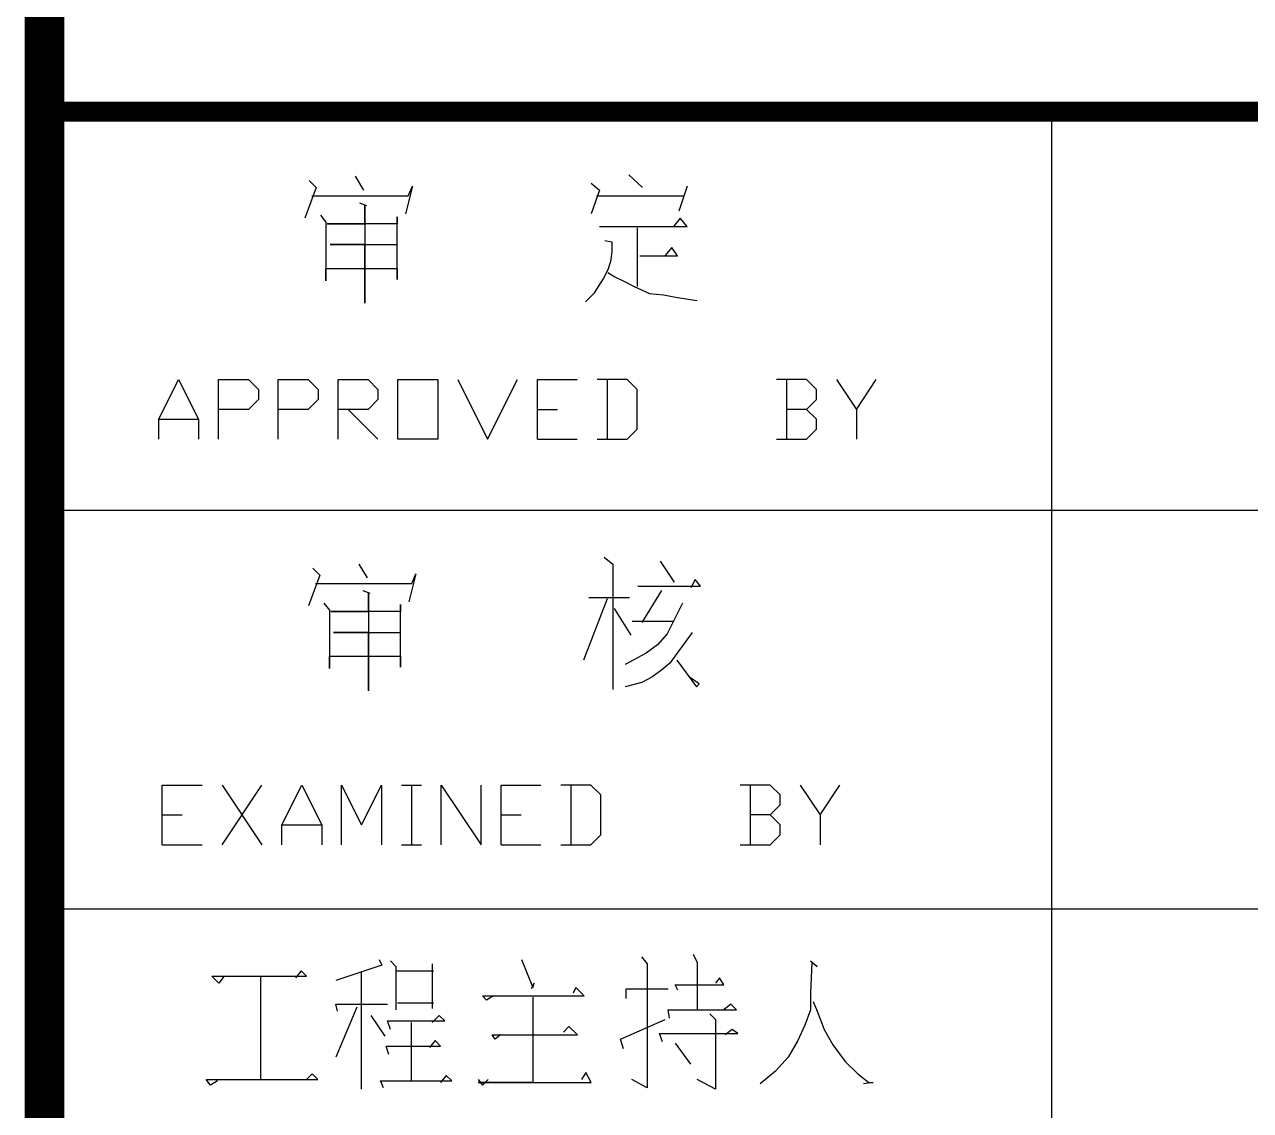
# Model space of a CAD drawing. Extents: x -307088 to 5640332, y -3541089 to -2181377.
# Drawn here: x 5545826 to 5548902, y -3198295 to -3195571 of the extents above; entities that cross this region are included whole.
import ezdxf

# ---------------------------------------------------------------- set-up
doc = ezdxf.new("R2010")
doc.units = 0
doc.header["$LTSCALE"] = 100
doc.header["$MEASUREMENT"] = 0
doc.layers.get('0').update_dxf_attribs({"linetype": 'CONTINUOUS'})
doc.layers.add('PUB_TITLE', color=4, linetype='CONTINUOUS')

# ---------------------------------------------------------------- blocks, each defined once
blk = doc.blocks.new('A$C24767006')
at = {"layer": 'PUB_TITLE'}
for p, q in [((3863.768162954599, 28987.50041211443, 1873.518268318498), (3863.768162954599, 18518.15412760852, 1873.518268318498)), ((1244.361919193529, 28744.24898482813, 1873.518268318498), (1275.861919221468, 28691.74898483651, 1873.518268318498)), ((2273.361920153722, 28749.49898482673, 1873.518268318498), (2325.861920199357, 28702.24898483511, 1873.518268318498)), ((1097.361919058487, 28702.24898483511, 1873.518268318498), (1055.361919019371, 28586.74898485467, 1873.518268318498)), ((1071.111919031478, 28728.49898483092, 1873.518268318498), (1097.361919058487, 28702.24898483511, 1873.518268318498)), ((1459.611919393763, 28707.49898483511, 1873.518268318498), (1433.361919371411, 28602.49898485187, 1873.518268318498)), ((1443.86191937793, 28670.7489848407, 1873.518268318498), (1459.611919393763, 28707.49898483511, 1873.518268318498)), ((2131.611920019612, 28717.99898483232, 1873.518268318498), (2163.111920048483, 28691.74898483651, 1873.518268318498)), ((2493.861920355819, 28707.49898483511, 1873.518268318498), (2462.361920327879, 28612.99898484908, 1873.518268318498)), ((1081.611919041723, 28670.7489848407, 1873.518268318498), (1443.86191937793, 28670.7489848407, 1873.518268318498)), ((2163.111920048483, 28691.74898483651, 1873.518268318498), (2131.611920019612, 28602.49898485187, 1873.518268318498)), ((2152.611920037307, 28670.7489848407, 1873.518268318498), (2483.3619203493, 28670.7489848407, 1873.518268318498)), ((1260.111919209361, 28644.49898484489, 1873.518268318498), (1286.361919232644, 28633.99898484629, 1873.518268318498)), ((1281.111919227056, 28633.99898484629, 1873.518268318498), (1281.111919227056, 28266.49898490496, 1873.518268318498)), ((1281.111919227056, 28565.74898485746, 1873.518268318498), (1281.111919227056, 28633.99898484629, 1873.518268318498)), ((1113.111919070594, 28597.24898485187, 1873.518268318498), (1134.111919092014, 28570.99898485607, 1873.518268318498)), ((1134.111919092014, 28570.99898485607, 1873.518268318498), (1134.111919092014, 28350.49898489099, 1873.518268318498)), ((1139.361919097602, 28565.74898485746, 1873.518268318498), (1281.111919227056, 28565.74898485746, 1873.518268318498)), ((1401.861919338815, 28565.74898485746, 1873.518268318498), (1139.361919097602, 28565.74898485746, 1873.518268318498)), ((1401.861919338815, 28591.99898485327, 1873.518268318498), (1401.861919338815, 28565.74898485746, 1873.518268318498)), ((1401.861919338815, 28355.74898489099, 1873.518268318498), (1401.861919338815, 28591.99898485327, 1873.518268318498)), ((2163.111920048483, 28555.24898485886, 1873.518268318498), (2493.861920355819, 28555.24898485886, 1873.518268318498)), ((2467.611920332536, 28586.74898485467, 1873.518268318498), (2441.361920310184, 28555.24898485886, 1873.518268318498)), ((2493.861920355819, 28555.24898485886, 1873.518268318498), (2467.611920332536, 28586.74898485467, 1873.518268318498)), ((2304.861920181662, 28549.99898486026, 1873.518268318498), (2304.861920181662, 28329.49898489518, 1873.518268318498)), ((1149.861919104122, 28486.99898487004, 1873.518268318498), (1401.861919338815, 28486.99898487004, 1873.518268318498)), ((1281.111919227056, 28486.99898487004, 1873.518268318498), (1149.861919104122, 28486.99898487004, 1873.518268318498)), ((1281.111919227056, 28266.49898490496, 1873.518268318498), (1281.111919227056, 28486.99898487004, 1873.518268318498)), ((2184.111920069903, 28502.74898486724, 1873.518268318498), (2210.361920093186, 28497.49898486864, 1873.518268318498)), ((2210.361920093186, 28497.49898486864, 1873.518268318498), (2210.361920093186, 28460.74898487423, 1873.518268318498)), ((2436.111920304596, 28476.49898487143, 1873.518268318498), (2409.861920277588, 28444.99898487702, 1873.518268318498)), ((2457.111920322292, 28444.99898487702, 1873.518268318498), (2436.111920304596, 28476.49898487143, 1873.518268318498)), ((2205.111920087598, 28423.99898487981, 1873.518268318498), (2194.611920076422, 28392.4989848854, 1873.518268318498)), ((2210.361920093186, 28460.74898487423, 1873.518268318498), (2205.111920087598, 28423.99898487981, 1873.518268318498)), ((2315.361920192838, 28444.99898487702, 1873.518268318498), (2457.111920322292, 28444.99898487702, 1873.518268318498)), ((1134.111919092014, 28397.74898488401, 1873.518268318498), (1401.861919338815, 28397.74898488401, 1873.518268318498)), ((1134.111919092014, 28350.49898489099, 1873.518268318498), (1134.111919092014, 28397.74898488401, 1873.518268318498)), ((1401.861919338815, 28397.74898488401, 1873.518268318498), (1401.861919338815, 28355.74898489099, 1873.518268318498)), ((2194.611920076422, 28392.4989848854, 1873.518268318498), (2178.861920064315, 28360.99898488959, 1873.518268318498)), ((2194.611920076422, 28381.9989848868, 1873.518268318498), (2220.861920103431, 28366.2489848882, 1873.518268318498)), ((2157.861920042895, 28329.49898489518, 1873.518268318498), (2142.111920030788, 28303.24898489937, 1873.518268318498)), ((2178.861920064315, 28360.99898488959, 1873.518268318498), (2157.861920042895, 28329.49898489518, 1873.518268318498)), ((2220.861920103431, 28366.2489848882, 1873.518268318498), (2252.361920132302, 28350.49898489099, 1873.518268318498)), ((2252.361920132302, 28350.49898489099, 1873.518268318498), (2294.361920171417, 28329.49898489518, 1873.518268318498)), ((2294.361920171417, 28329.49898489518, 1873.518268318498), (2352.111920226365, 28303.24898489937, 1873.518268318498)), ((2142.111920030788, 28303.24898489937, 1873.518268318498), (2110.611919998191, 28271.74898490496, 1873.518268318498)), ((2352.111920226365, 28303.24898489937, 1873.518268318498), (2404.611920272, 28297.99898489937, 1873.518268318498)), ((2404.611920272, 28297.99898489937, 1873.518268318498), (2457.111920322292, 28287.49898490217, 1873.518268318498)), ((2457.111920322292, 28287.49898490217, 1873.518268318498), (2530.611920389347, 28276.99898490356, 1873.518268318498)), ((504.9873486459255, 27829.59712970769, 1873.518268318498), (579.9873487139121, 27979.59712968394, 1873.518268318498)), ((579.9873487139121, 27979.59712968394, 1873.518268318498), (654.9873487856239, 27829.59712970769, 1873.518268318498)), ((729.9873488536105, 27979.59712968394, 1873.518268318498), (842.4873489597812, 27979.59712968394, 1873.518268318498)), ((729.9873488536105, 27754.59712972026, 1873.518268318498), (729.9873488536105, 27979.59712968394, 1873.518268318498)), ((842.4873489597812, 27979.59712968394, 1873.518268318498), (879.9873489933088, 27942.09712968953, 1873.518268318498)), ((954.9873490650207, 27979.59712968394, 1873.518268318498), (1067.487349171191, 27979.59712968394, 1873.518268318498)), ((954.9873490650207, 27754.59712972026, 1873.518268318498), (954.9873490650207, 27979.59712968394, 1873.518268318498)), ((1067.487349171191, 27979.59712968394, 1873.518268318498), (1104.987349204719, 27942.09712968953, 1873.518268318498)), ((1179.987349272706, 27979.59712968394, 1873.518268318498), (1292.487349378876, 27979.59712968394, 1873.518268318498)), ((1179.987349272706, 27754.59712972026, 1873.518268318498), (1179.987349272706, 27979.59712968394, 1873.518268318498)), ((1292.487349378876, 27979.59712968394, 1873.518268318498), (1329.987349412404, 27942.09712968953, 1873.518268318498)), ((1404.987349484116, 27979.59712968394, 1873.518268318498), (1554.987349623814, 27979.59712968394, 1873.518268318498)), ((1404.987349484116, 27754.59712972026, 1873.518268318498), (1404.987349484116, 27979.59712968394, 1873.518268318498)), ((1554.987349623814, 27979.59712968394, 1873.518268318498), (1554.987349623814, 27754.59712972026, 1873.518268318498)), ((1629.987349691801, 27979.59712968394, 1873.518268318498), (1742.487349797972, 27754.59712972026, 1873.518268318498)), ((1742.487349797972, 27754.59712972026, 1873.518268318498), (1854.987349903211, 27979.59712968394, 1873.518268318498)), ((1929.987349971198, 27979.59712968394, 1873.518268318498), (2079.987350110896, 27979.59712968394, 1873.518268318498)), ((1929.987349971198, 27754.59712972026, 1873.518268318498), (1929.987349971198, 27979.59712968394, 1873.518268318498)), ((2267.487350288779, 27979.59712968394, 1873.518268318498), (2154.987350182608, 27979.59712968394, 1873.518268318498)), ((2192.487350217067, 27979.59712968394, 1873.518268318498), (2192.487350217067, 27754.59712972026, 1873.518268318498)), ((2304.987350322306, 27942.09712968953, 1873.518268318498), (2267.487350288779, 27979.59712968394, 1873.518268318498)), ((2942.487350915559, 27979.59712968394, 1873.518268318498), (2829.987350809388, 27979.59712968394, 1873.518268318498)), ((2867.487350847572, 27979.59712968394, 1873.518268318498), (2867.487350847572, 27754.59712972026, 1873.518268318498)), ((2979.987350949086, 27942.09712968953, 1873.518268318498), (2942.487350915559, 27979.59712968394, 1873.518268318498)), ((3054.987351020798, 27979.59712968394, 1873.518268318498), (3129.987351088785, 27867.0971297021, 1873.518268318498)), ((3129.987351088785, 27867.0971297021, 1873.518268318498), (3204.987351160496, 27979.59712968394, 1873.518268318498)), ((879.9873489933088, 27942.09712968953, 1873.518268318498), (879.9873489933088, 27904.59712969512, 1873.518268318498)), ((1104.987349204719, 27942.09712968953, 1873.518268318498), (1104.987349204719, 27904.59712969512, 1873.518268318498)), ((1329.987349412404, 27942.09712968953, 1873.518268318498), (1329.987349412404, 27904.59712969512, 1873.518268318498)), ((2304.987350322306, 27792.09712971468, 1873.518268318498), (2304.987350322306, 27942.09712968953, 1873.518268318498)), ((2979.987350949086, 27904.59712969512, 1873.518268318498), (2979.987350949086, 27942.09712968953, 1873.518268318498)), ((842.4873489597812, 27867.0971297021, 1873.518268318498), (729.9873488536105, 27867.0971297021, 1873.518268318498)), ((879.9873489933088, 27904.59712969512, 1873.518268318498), (842.4873489597812, 27867.0971297021, 1873.518268318498)), ((1067.487349171191, 27867.0971297021, 1873.518268318498), (954.9873490650207, 27867.0971297021, 1873.518268318498)), ((1104.987349204719, 27904.59712969512, 1873.518268318498), (1067.487349171191, 27867.0971297021, 1873.518268318498)), ((1292.487349378876, 27867.0971297021, 1873.518268318498), (1179.987349272706, 27867.0971297021, 1873.518268318498)), ((1217.48734931089, 27867.0971297021, 1873.518268318498), (1329.987349412404, 27754.59712972026, 1873.518268318498)), ((1329.987349412404, 27904.59712969512, 1873.518268318498), (1292.487349378876, 27867.0971297021, 1873.518268318498)), ((1929.987349971198, 27867.0971297021, 1873.518268318498), (2004.987350042909, 27867.0971297021, 1873.518268318498)), ((2942.487350915559, 27867.0971297021, 1873.518268318498), (2867.487350847572, 27867.0971297021, 1873.518268318498)), ((2942.487350915559, 27867.0971297021, 1873.518268318498), (2979.987350949086, 27904.59712969512, 1873.518268318498)), ((2979.987350949086, 27829.59712970769, 1873.518268318498), (2942.487350915559, 27867.0971297021, 1873.518268318498)), ((3129.987351088785, 27867.0971297021, 1873.518268318498), (3129.987351088785, 27754.59712972026, 1873.518268318498)), ((504.9873486459255, 27829.59712970769, 1873.518268318498), (654.9873487856239, 27829.59712970769, 1873.518268318498)), ((504.9873486459255, 27754.59712972026, 1873.518268318498), (504.9873486459255, 27829.59712970769, 1873.518268318498)), ((654.9873487856239, 27829.59712970769, 1873.518268318498), (654.9873487856239, 27754.59712972026, 1873.518268318498)), ((2979.987350949086, 27792.09712971468, 1873.518268318498), (2979.987350949086, 27829.59712970769, 1873.518268318498)), ((2267.487350288779, 27754.59712972026, 1873.518268318498), (2304.987350322306, 27792.09712971468, 1873.518268318498)), ((2942.487350915559, 27754.59712972026, 1873.518268318498), (2979.987350949086, 27792.09712971468, 1873.518268318498)), ((1554.987349623814, 27754.59712972026, 1873.518268318498), (1404.987349484116, 27754.59712972026, 1873.518268318498)), ((1929.987349971198, 27754.59712972026, 1873.518268318498), (2079.987350110896, 27754.59712972026, 1873.518268318498)), ((2154.987350182608, 27754.59712972026, 1873.518268318498), (2267.487350288779, 27754.59712972026, 1873.518268318498)), ((2829.987350809388, 27754.59712972026, 1873.518268318498), (2942.487350915559, 27754.59712972026, 1873.518268318498)), ((74.99937860388309, 27487.50041235471, 1873.518268318498), (10574.99938838277, 27487.50041235471, 1873.518268318498)), ((2181.638042437844, 27311.27451921115, 1873.518268318498), (2213.138042465784, 27285.02451921534, 1873.518268318498)), ((1084.388041415252, 27269.27451921813, 1873.518268318498), (1110.63804144226, 27243.02451922232, 1873.518268318498)), ((1257.638041577302, 27285.02451921534, 1873.518268318498), (1289.138041605242, 27232.52451922372, 1873.518268318498)), ((2213.138042465784, 27285.02451921534, 1873.518268318498), (2213.138042465784, 26812.52451929078, 1873.518268318498)), ((2391.638042633422, 27295.52451921394, 1873.518268318498), (2444.138042682782, 27216.77451922651, 1873.518268318498)), ((1110.63804144226, 27243.02451922232, 1873.518268318498), (1068.638041403145, 27127.52451924048, 1873.518268318498)), ((1472.888041778468, 27248.27451922093, 1873.518268318498), (1446.638041755185, 27143.27451923769, 1873.518268318498)), ((1457.138041761704, 27211.52451922651, 1873.518268318498), (1472.888041778468, 27248.27451922093, 1873.518268318498)), ((2522.888042756356, 27227.27451922372, 1873.518268318498), (2507.138042739592, 27195.77451922931, 1873.518268318498)), ((2543.888042777777, 27201.02451922931, 1873.518268318498), (2522.888042756356, 27227.27451922372, 1873.518268318498)), ((1094.888041426428, 27211.52451922651, 1873.518268318498), (1457.138041761704, 27211.52451922651, 1873.518268318498)), ((1273.388041593134, 27185.2745192321, 1873.518268318498), (1299.638041616417, 27174.7745192321, 1873.518268318498)), ((1294.38804161083, 27174.7745192321, 1873.518268318498), (1294.38804161083, 26807.27451929217, 1873.518268318498)), ((1294.38804161083, 27106.52451924328, 1873.518268318498), (1294.38804161083, 27174.7745192321, 1873.518268318498)), ((2307.638042555191, 27201.02451922931, 1873.518268318498), (2543.888042777777, 27201.02451922931, 1873.518268318498)), ((2396.88804263901, 27185.2745192321, 1873.518268318498), (2323.388042571023, 27064.52451925026, 1873.518268318498)), ((1126.388041454367, 27138.02451923909, 1873.518268318498), (1147.388041475788, 27111.77451924328, 1873.518268318498)), ((1415.138041722588, 27132.77451924048, 1873.518268318498), (1415.138041722588, 27106.52451924328, 1873.518268318498)), ((1415.138041722588, 26896.52451927681, 1873.518268318498), (1415.138041722588, 27132.77451924048, 1873.518268318498)), ((2192.138042448089, 27153.77451923629, 1873.518268318498), (2102.888042365201, 26922.77451927401, 1873.518268318498)), ((2123.888042386621, 27159.0245192349, 1873.518268318498), (2276.13804252632, 27159.0245192349, 1873.518268318498)), ((2475.638042711653, 27138.02451923909, 1873.518268318498), (2417.88804266043, 27022.52451925725, 1873.518268318498)), ((1147.388041475788, 27111.77451924328, 1873.518268318498), (1147.388041475788, 26891.2745192782, 1873.518268318498)), ((1152.638041481376, 27106.52451924328, 1873.518268318498), (1294.38804161083, 27106.52451924328, 1873.518268318498)), ((1415.138041722588, 27106.52451924328, 1873.518268318498), (1152.638041481376, 27106.52451924328, 1873.518268318498)), ((2218.388042471372, 27117.02451924188, 1873.518268318498), (2281.388042531908, 27017.27451925725, 1873.518268318498)), ((2286.638042537495, 27069.77451924887, 1873.518268318498), (2438.888042678125, 27069.77451924887, 1873.518268318498)), ((1163.138041487895, 27027.77451925725, 1873.518268318498), (1415.138041722588, 27027.77451925725, 1873.518268318498)), ((1294.38804161083, 27027.77451925725, 1873.518268318498), (1163.138041487895, 27027.77451925725, 1873.518268318498)), ((1294.38804161083, 26807.27451929217, 1873.518268318498), (1294.38804161083, 27027.77451925725, 1873.518268318498)), ((2417.88804266043, 27022.52451925725, 1873.518268318498), (2381.138042622246, 26980.52451926423, 1873.518268318498)), ((2512.38804274518, 27027.77451925725, 1873.518268318498), (2428.388042666949, 26912.27451927541, 1873.518268318498)), ((2339.13804258313, 26949.02451926842, 1873.518268318498), (2260.388042510487, 26907.02451927541, 1873.518268318498)), ((2381.138042622246, 26980.52451926423, 1873.518268318498), (2339.13804258313, 26949.02451926842, 1873.518268318498)), ((1147.388041475788, 26938.52451927122, 1873.518268318498), (1415.138041722588, 26938.52451927122, 1873.518268318498)), ((1147.388041475788, 26891.2745192782, 1873.518268318498), (1147.388041475788, 26938.52451927122, 1873.518268318498)), ((1415.138041722588, 26938.52451927122, 1873.518268318498), (1415.138041722588, 26896.52451927681, 1873.518268318498)), ((2428.388042666949, 26912.27451927541, 1873.518268318498), (2396.88804263901, 26886.0245192796, 1873.518268318498)), ((2454.638042693958, 26922.77451927401, 1873.518268318498), (2528.138042761013, 26823.02451928938, 1873.518268318498)), ((2360.138042604551, 26859.77451928379, 1873.518268318498), (2323.388042571023, 26838.77451928658, 1873.518268318498)), ((2396.88804263901, 26886.0245192796, 1873.518268318498), (2360.138042604551, 26859.77451928379, 1873.518268318498)), ((2538.638042772189, 26833.52451928798, 1873.518268318498), (2501.888042738661, 26859.77451928379, 1873.518268318498)), ((2323.388042571023, 26838.77451928658, 1873.518268318498), (2260.388042510487, 26823.02451928938, 1873.518268318498)), ((2528.138042761013, 26823.02451928938, 1873.518268318498), (2538.638042772189, 26833.52451928798, 1873.518268318498)), ((518.2634710306302, 26453.31169983745, 1873.518268318498), (668.2634711703286, 26453.31169983745, 1873.518268318498)), ((518.2634710306302, 26228.31169987377, 1873.518268318498), (518.2634710306302, 26453.31169983745, 1873.518268318498)), ((743.2634712420404, 26453.31169983745, 1873.518268318498), (893.2634713817388, 26228.31169987377, 1873.518268318498)), ((743.2634712420404, 26228.31169987377, 1873.518268318498), (893.2634713817388, 26453.31169983745, 1873.518268318498)), ((968.2634714497253, 26303.31169986119, 1873.518268318498), (1043.263471521437, 26453.31169983745, 1873.518268318498)), ((1043.263471521437, 26453.31169983745, 1873.518268318498), (1118.263471589424, 26303.31169986119, 1873.518268318498)), ((1193.263471661136, 26453.31169983745, 1873.518268318498), (1268.263471729122, 26303.31169986119, 1873.518268318498)), ((1193.263471661136, 26228.31169987377, 1873.518268318498), (1193.263471661136, 26453.31169983745, 1873.518268318498)), ((1268.263471729122, 26303.31169986119, 1873.518268318498), (1343.263471800834, 26453.31169983745, 1873.518268318498)), ((1343.263471800834, 26453.31169983745, 1873.518268318498), (1343.263471800834, 26228.31169987377, 1873.518268318498)), ((1418.26347186882, 26453.31169983745, 1873.518268318498), (1493.263471940532, 26453.31169983745, 1873.518268318498)), ((1455.763471902348, 26453.31169983745, 1873.518268318498), (1455.763471902348, 26228.31169987377, 1873.518268318498)), ((1568.263472008519, 26453.31169983745, 1873.518268318498), (1718.263472148217, 26228.31169987377, 1873.518268318498)), ((1568.263472008519, 26228.31169987377, 1873.518268318498), (1568.263472008519, 26453.31169983745, 1873.518268318498)), ((1718.263472148217, 26228.31169987377, 1873.518268318498), (1718.263472148217, 26453.31169983745, 1873.518268318498)), ((1793.263472219929, 26453.31169983745, 1873.518268318498), (1943.263472359627, 26453.31169983745, 1873.518268318498)), ((1793.263472219929, 26228.31169987377, 1873.518268318498), (1793.263472219929, 26453.31169983745, 1873.518268318498)), ((2130.763472532853, 26453.31169983745, 1873.518268318498), (2018.263472427614, 26453.31169983745, 1873.518268318498)), ((2055.763472461142, 26453.31169983745, 1873.518268318498), (2055.763472461142, 26228.31169987377, 1873.518268318498)), ((2168.263472567312, 26415.81169984303, 1873.518268318498), (2130.763472532853, 26453.31169983745, 1873.518268318498)), ((2805.763473159634, 26453.31169983745, 1873.518268318498), (2693.263473058119, 26453.31169983745, 1873.518268318498)), ((2730.763473091647, 26453.31169983745, 1873.518268318498), (2730.763473091647, 26228.31169987377, 1873.518268318498)), ((2843.263473197818, 26415.81169984303, 1873.518268318498), (2805.763473159634, 26453.31169983745, 1873.518268318498)), ((2918.263473265804, 26453.31169983745, 1873.518268318498), (2993.263473337516, 26340.81169985421, 1873.518268318498)), ((2993.263473337516, 26340.81169985421, 1873.518268318498), (3068.263473405503, 26453.31169983745, 1873.518268318498)), ((2168.263472567312, 26265.81169986678, 1873.518268318498), (2168.263472567312, 26415.81169984303, 1873.518268318498)), ((2843.263473197818, 26378.31169984862, 1873.518268318498), (2843.263473197818, 26415.81169984303, 1873.518268318498)), ((518.2634710306302, 26340.81169985421, 1873.518268318498), (593.263471102342, 26340.81169985421, 1873.518268318498)), ((1793.263472219929, 26340.81169985421, 1873.518268318498), (1868.263472287916, 26340.81169985421, 1873.518268318498)), ((2805.763473159634, 26340.81169985421, 1873.518268318498), (2730.763473091647, 26340.81169985421, 1873.518268318498)), ((2805.763473159634, 26340.81169985421, 1873.518268318498), (2843.263473197818, 26378.31169984862, 1873.518268318498)), ((2843.263473197818, 26303.31169986119, 1873.518268318498), (2805.763473159634, 26340.81169985421, 1873.518268318498)), ((2993.263473337516, 26340.81169985421, 1873.518268318498), (2993.263473337516, 26228.31169987377, 1873.518268318498)), ((968.2634714497253, 26303.31169986119, 1873.518268318498), (1118.263471589424, 26303.31169986119, 1873.518268318498)), ((968.2634714497253, 26228.31169987377, 1873.518268318498), (968.2634714497253, 26303.31169986119, 1873.518268318498)), ((1118.263471589424, 26303.31169986119, 1873.518268318498), (1118.263471589424, 26228.31169987377, 1873.518268318498)), ((2843.263473197818, 26265.81169986678, 1873.518268318498), (2843.263473197818, 26303.31169986119, 1873.518268318498)), ((2130.763472532853, 26228.31169987377, 1873.518268318498), (2168.263472567312, 26265.81169986678, 1873.518268318498)), ((2805.763473159634, 26228.31169987377, 1873.518268318498), (2843.263473197818, 26265.81169986678, 1873.518268318498)), ((518.2634710306302, 26228.31169987377, 1873.518268318498), (668.2634711703286, 26228.31169987377, 1873.518268318498)), ((1418.26347186882, 26228.31169987377, 1873.518268318498), (1493.263471940532, 26228.31169987377, 1873.518268318498)), ((1793.263472219929, 26228.31169987377, 1873.518268318498), (1943.263472359627, 26228.31169987377, 1873.518268318498)), ((2018.263472427614, 26228.31169987377, 1873.518268318498), (2130.763472532853, 26228.31169987377, 1873.518268318498)), ((2693.263473058119, 26228.31169987377, 1873.518268318498), (2805.763473159634, 26228.31169987377, 1873.518268318498)), ((74.99937860388309, 25987.50041259499, 1873.518268318498), (10574.99938838277, 25987.50041259499, 1873.518268318498)), ((1334.588497698307, 25796.24574618833, 1873.518268318498), (1345.088497709483, 25775.24574619252, 1873.518268318498)), ((1376.588497737423, 25790.99574618973, 1873.518268318498), (1397.588497755118, 25769.99574619252, 1873.518268318498)), ((1870.088498196565, 25796.24574618833, 1873.518268318498), (1912.08849823568, 25691.2457462051, 1873.518268318498)), ((2321.58849861566, 25806.74574618693, 1873.518268318498), (2342.58849863708, 25780.49574619113, 1873.518268318498)), ((2515.83849879913, 25817.24574618414, 1873.518268318498), (2531.588498811238, 25785.74574618973, 1873.518268318498)), ((2956.838499207981, 25790.99574618973, 1873.518268318498), (2983.088499234989, 25769.99574619252, 1873.518268318498)), ((1040.588497424498, 25754.24574619532, 1873.518268318498), (1019.588497403078, 25727.99574619951, 1873.518268318498)), ((1061.588497442193, 25733.24574619811, 1873.518268318498), (1040.588497424498, 25754.24574619532, 1873.518268318498)), ((1345.088497709483, 25775.24574619252, 1873.518268318498), (1171.838497547433, 25717.4957462009, 1873.518268318498)), ((1266.338497632183, 25748.99574619532, 1873.518268318498), (1266.338497632183, 25307.99574626656, 1873.518268318498)), ((1397.588497755118, 25769.99574619252, 1873.518268318498), (1397.588497755118, 25607.24574621907, 1873.518268318498)), ((1397.588497755118, 25754.24574619532, 1873.518268318498), (1539.338497888297, 25754.24574619532, 1873.518268318498)), ((1534.08849788364, 25780.49574619113, 1873.518268318498), (1534.08849788364, 25612.49574621767, 1873.518268318498)), ((2342.58849863708, 25780.49574619113, 1873.518268318498), (2342.58849863708, 25313.24574626517, 1873.518268318498)), ((2531.588498811238, 25785.74574618973, 1873.518268318498), (2531.588498811238, 25607.24574621907, 1873.518268318498)), ((2962.088499213569, 25785.74574618973, 1873.518268318498), (2956.838499207981, 25670.24574620929, 1873.518268318498)), ((2983.088499234989, 25769.99574619252, 1873.518268318498), (2962.088499213569, 25785.74574618973, 1873.518268318498)), ((704.5884971115738, 25733.24574619811, 1873.518268318498), (1061.588497442193, 25733.24574619811, 1873.518268318498)), ((730.8384971348569, 25706.9957462023, 1873.518268318498), (704.5884971115738, 25733.24574619811, 1873.518268318498)), ((751.8384971562773, 25733.24574619811, 1873.518268318498), (730.8384971348569, 25706.9957462023, 1873.518268318498)), ((888.3384972801432, 25733.24574619811, 1873.518268318498), (888.3384972801432, 25344.74574626097, 1873.518268318498)), ((888.3384972801432, 25727.99574619951, 1873.518268318498), (888.3384972801432, 25344.74574626097, 1873.518268318498)), ((1917.338498240337, 25706.9957462023, 1873.518268318498), (1906.838498230092, 25685.99574620649, 1873.518268318498)), ((1912.08849823568, 25691.2457462051, 1873.518268318498), (1917.338498240337, 25706.9957462023, 1873.518268318498)), ((2447.588498733006, 25701.7457462037, 1873.518268318498), (2631.338498905301, 25701.7457462037, 1873.518268318498)), ((2458.088498744182, 25680.74574620649, 1873.518268318498), (2447.588498733006, 25701.7457462037, 1873.518268318498)), ((2615.588498889469, 25727.99574619951, 1873.518268318498), (2599.838498877361, 25706.9957462023, 1873.518268318498)), ((2631.338498905301, 25701.7457462037, 1873.518268318498), (2615.588498889469, 25727.99574619951, 1873.518268318498)), ((1723.088498061523, 25659.74574621068, 1873.518268318498), (2106.338498414494, 25659.74574621068, 1873.518268318498)), ((1738.83849807363, 25643.99574621208, 1873.518268318498), (1723.088498061523, 25659.74574621068, 1873.518268318498)), ((1765.088498100638, 25659.74574621068, 1873.518268318498), (1738.83849807363, 25643.99574621208, 1873.518268318498)), ((1912.08849823568, 25654.49574621208, 1873.518268318498), (1912.08849823568, 25334.24574626237, 1873.518268318498)), ((2074.838498386554, 25691.2457462051, 1873.518268318498), (2064.338498375379, 25670.24574620929, 1873.518268318498)), ((2106.338498414494, 25659.74574621068, 1873.518268318498), (2074.838498386554, 25691.2457462051, 1873.518268318498)), ((2263.838498564437, 25685.99574620649, 1873.518268318498), (2421.338498709723, 25685.99574620649, 1873.518268318498)), ((2263.838498564437, 25649.24574621208, 1873.518268318498), (2263.838498564437, 25685.99574620649, 1873.518268318498)), ((2956.838499207981, 25670.24574620929, 1873.518268318498), (2956.838499207981, 25607.24574621907, 1873.518268318498)), ((1171.838497547433, 25628.24574621487, 1873.518268318498), (1366.088497727178, 25628.24574621487, 1873.518268318498)), ((1177.088497553021, 25601.99574622046, 1873.518268318498), (1171.838497547433, 25628.24574621487, 1873.518268318498)), ((1250.588497620076, 25617.74574621767, 1873.518268318498), (1171.838497547433, 25428.745746247, 1873.518268318498)), ((1402.838497760706, 25633.49574621487, 1873.518268318498), (1539.338497888297, 25633.49574621487, 1873.518268318498)), ((2421.338498709723, 25607.24574621907, 1873.518268318498), (2678.588498950005, 25607.24574621907, 1873.518268318498)), ((2426.588498715311, 25575.74574622326, 1873.518268318498), (2421.338498709723, 25607.24574621907, 1873.518268318498)), ((2657.588498928584, 25628.24574621487, 1873.518268318498), (2631.338498905301, 25607.24574621907, 1873.518268318498)), ((2678.588498950005, 25607.24574621907, 1873.518268318498), (2657.588498928584, 25628.24574621487, 1873.518268318498)), ((2956.838499207981, 25607.24574621907, 1873.518268318498), (2935.838499190286, 25549.49574622884, 1873.518268318498)), ((2967.338499218225, 25638.74574621348, 1873.518268318498), (2983.088499234989, 25601.99574622046, 1873.518268318498)), ((2983.088499234989, 25601.99574622046, 1873.518268318498), (3009.338499257341, 25533.74574623024, 1873.518268318498)), ((1303.088497670367, 25586.24574622186, 1873.518268318498), (1355.588497716002, 25507.49574623443, 1873.518268318498)), ((1366.088497727178, 25565.24574622605, 1873.518268318498), (1581.338497927412, 25565.24574622605, 1873.518268318498)), ((1376.588497737423, 25533.74574623024, 1873.518268318498), (1366.088497727178, 25565.24574622605, 1873.518268318498)), ((1455.338497810066, 25559.99574622605, 1873.518268318498), (1455.338497810066, 25339.49574626237, 1873.518268318498)), ((1560.338497905992, 25586.24574622186, 1873.518268318498), (1534.08849788364, 25559.99574622605, 1873.518268318498)), ((1581.338497927412, 25565.24574622605, 1873.518268318498), (1560.338497905992, 25586.24574622186, 1873.518268318498)), ((2242.838498543017, 25496.99574623723, 1873.518268318498), (2410.838498699479, 25570.49574622465, 1873.518268318498)), ((2578.838498855941, 25591.49574622046, 1873.518268318498), (2599.838498877361, 25570.49574622465, 1873.518268318498)), ((2599.838498877361, 25570.49574622465, 1873.518268318498), (2599.838498877361, 25307.99574626656, 1873.518268318498)), ((1759.83849809505, 25512.74574623443, 1873.518268318498), (2080.088498392142, 25512.74574623443, 1873.518268318498)), ((1770.33849810157, 25496.99574623723, 1873.518268318498), (1759.83849809505, 25512.74574623443, 1873.518268318498)), ((1791.33849812299, 25512.74574623443, 1873.518268318498), (1770.33849810157, 25496.99574623723, 1873.518268318498)), ((2048.588498363271, 25544.24574622884, 1873.518268318498), (2027.588498341851, 25523.24574623164, 1873.518268318498)), ((2080.088498392142, 25512.74574623443, 1873.518268318498), (2048.588498363271, 25544.24574622884, 1873.518268318498)), ((2389.838498681784, 25517.99574623303, 1873.518268318498), (2683.838498955593, 25517.99574623303, 1873.518268318498)), ((2400.338498688303, 25486.49574623723, 1873.518268318498), (2389.838498681784, 25517.99574623303, 1873.518268318498)), ((2662.838498934172, 25533.74574623024, 1873.518268318498), (2636.588498910889, 25512.74574623443, 1873.518268318498)), ((2683.838498955593, 25517.99574623303, 1873.518268318498), (2662.838498934172, 25533.74574623024, 1873.518268318498)), ((2935.838499190286, 25549.49574622884, 1873.518268318498), (2909.588499163277, 25491.74574623723, 1873.518268318498)), ((3009.338499257341, 25533.74574623024, 1873.518268318498), (3040.838499286212, 25475.99574624002, 1873.518268318498)), ((1360.83849772159, 25470.74574624002, 1873.518268318498), (1565.58849791158, 25470.74574624002, 1873.518268318498)), ((1371.338497731835, 25439.24574624561, 1873.518268318498), (1360.83849772159, 25470.74574624002, 1873.518268318498)), ((1544.588497893885, 25491.74574623723, 1873.518268318498), (1523.588497872464, 25465.49574624142, 1873.518268318498)), ((1565.58849791158, 25470.74574624002, 1873.518268318498), (1544.588497893885, 25491.74574623723, 1873.518268318498)), ((2253.338498553261, 25460.24574624281, 1873.518268318498), (2242.838498543017, 25496.99574623723, 1873.518268318498)), ((2447.588498733006, 25481.24574623862, 1873.518268318498), (2505.338498787954, 25402.4957462512, 1873.518268318498)), ((2909.588499163277, 25491.74574623723, 1873.518268318498), (2872.83849912975, 25428.745746247, 1873.518268318498)), ((3040.838499286212, 25475.99574624002, 1873.518268318498), (3088.088499330916, 25412.9957462498, 1873.518268318498)), ((2872.83849912975, 25428.745746247, 1873.518268318498), (2825.588499085046, 25376.24574625539, 1873.518268318498)), ((2825.588499085046, 25376.24574625539, 1873.518268318498), (2767.838499033824, 25328.99574626237, 1873.518268318498)), ((3088.088499330916, 25412.9957462498, 1873.518268318498), (3135.338499374688, 25365.74574625678, 1873.518268318498)), ((683.5884970901534, 25344.74574626097, 1873.518268318498), (1103.588497481309, 25344.74574626097, 1873.518268318498)), ((699.3384971059859, 25323.74574626377, 1873.518268318498), (683.5884970901534, 25344.74574626097, 1873.518268318498)), ((725.588497129269, 25339.49574626237, 1873.518268318498), (699.3384971059859, 25323.74574626377, 1873.518268318498)), ((1082.588497463614, 25365.74574625678, 1873.518268318498), (1061.588497442193, 25344.74574626097, 1873.518268318498)), ((1103.588497481309, 25344.74574626097, 1873.518268318498), (1082.588497463614, 25365.74574625678, 1873.518268318498)), ((1339.838497703895, 25339.49574626237, 1873.518268318498), (1607.588497950695, 25339.49574626237, 1873.518268318498)), ((1350.338497710414, 25313.24574626517, 1873.518268318498), (1339.838497703895, 25339.49574626237, 1873.518268318498)), ((1586.588497933, 25360.49574625818, 1873.518268318498), (1565.58849791158, 25334.24574626237, 1873.518268318498)), ((1607.588497950695, 25339.49574626237, 1873.518268318498), (1586.588497933, 25360.49574625818, 1873.518268318498)), ((1707.338498044759, 25344.74574626097, 1873.518268318498), (1723.088498061523, 25323.74574626377, 1873.518268318498)), ((1707.338498044759, 25334.24574626237, 1873.518268318498), (2132.588498441502, 25334.24574626237, 1873.518268318498)), ((1912.08849823568, 25334.24574626237, 1873.518268318498), (1707.338498044759, 25334.24574626237, 1873.518268318498)), ((1723.088498061523, 25323.74574626377, 1873.518268318498), (1744.088498079218, 25344.74574626097, 1873.518268318498)), ((2111.588498420082, 25370.99574625678, 1873.518268318498), (2095.838498407975, 25344.74574626097, 1873.518268318498)), ((2132.588498441502, 25334.24574626237, 1873.518268318498), (2111.588498420082, 25370.99574625678, 1873.518268318498)), ((2342.58849863708, 25313.24574626517, 1873.518268318498), (2284.838498582132, 25344.74574626097, 1873.518268318498)), ((2599.838498877361, 25307.99574626656, 1873.518268318498), (2531.588498811238, 25344.74574626097, 1873.518268318498)), ((3135.338499374688, 25365.74574625678, 1873.518268318498), (3177.338499413803, 25334.24574626237, 1873.518268318498)), ((3193.088499430567, 25334.24574626237, 1873.518268318498), (3156.338499392383, 25328.99574626237, 1873.518268318498)), ((3177.338499413803, 25334.24574626237, 1873.518268318498), (3193.088499430567, 25334.24574626237, 1873.518268318498))]:
    blk.add_line(p, q, dxfattribs=at)
at = {"layer": 'PUB_TITLE', "const_width": 150, "elevation": 1873.518268318498}
blk.add_lwpolyline([(74.99938838277012, 60037.50041675102), (74.99938838277012, 37.50041675101966)], dxfattribs=at)
at = {"layer": 'PUB_TITLE', "const_width": 75, "elevation": 1873.518268318498}
blk.add_lwpolyline([(74.99937860388309, 28987.50041211583), (10574.99938838277, 28987.50041211583), (10574.99938838184, 18487.500413795), (74.99937860388309, 18487.500413795)], close=True, dxfattribs=at)

msp = doc.modelspace()

# ---------------------------------------------------------------- block references
at = {"xscale": 0.6666666666666666, "yscale": 0.6666666666666666, "zscale": 0.6666666666666666}
msp.add_blockref('A$C24767006', (5545826.265160872, -3215114.105762646, -1249.012178878998), dxfattribs=at)

doc.saveas('drawing.dxf')
